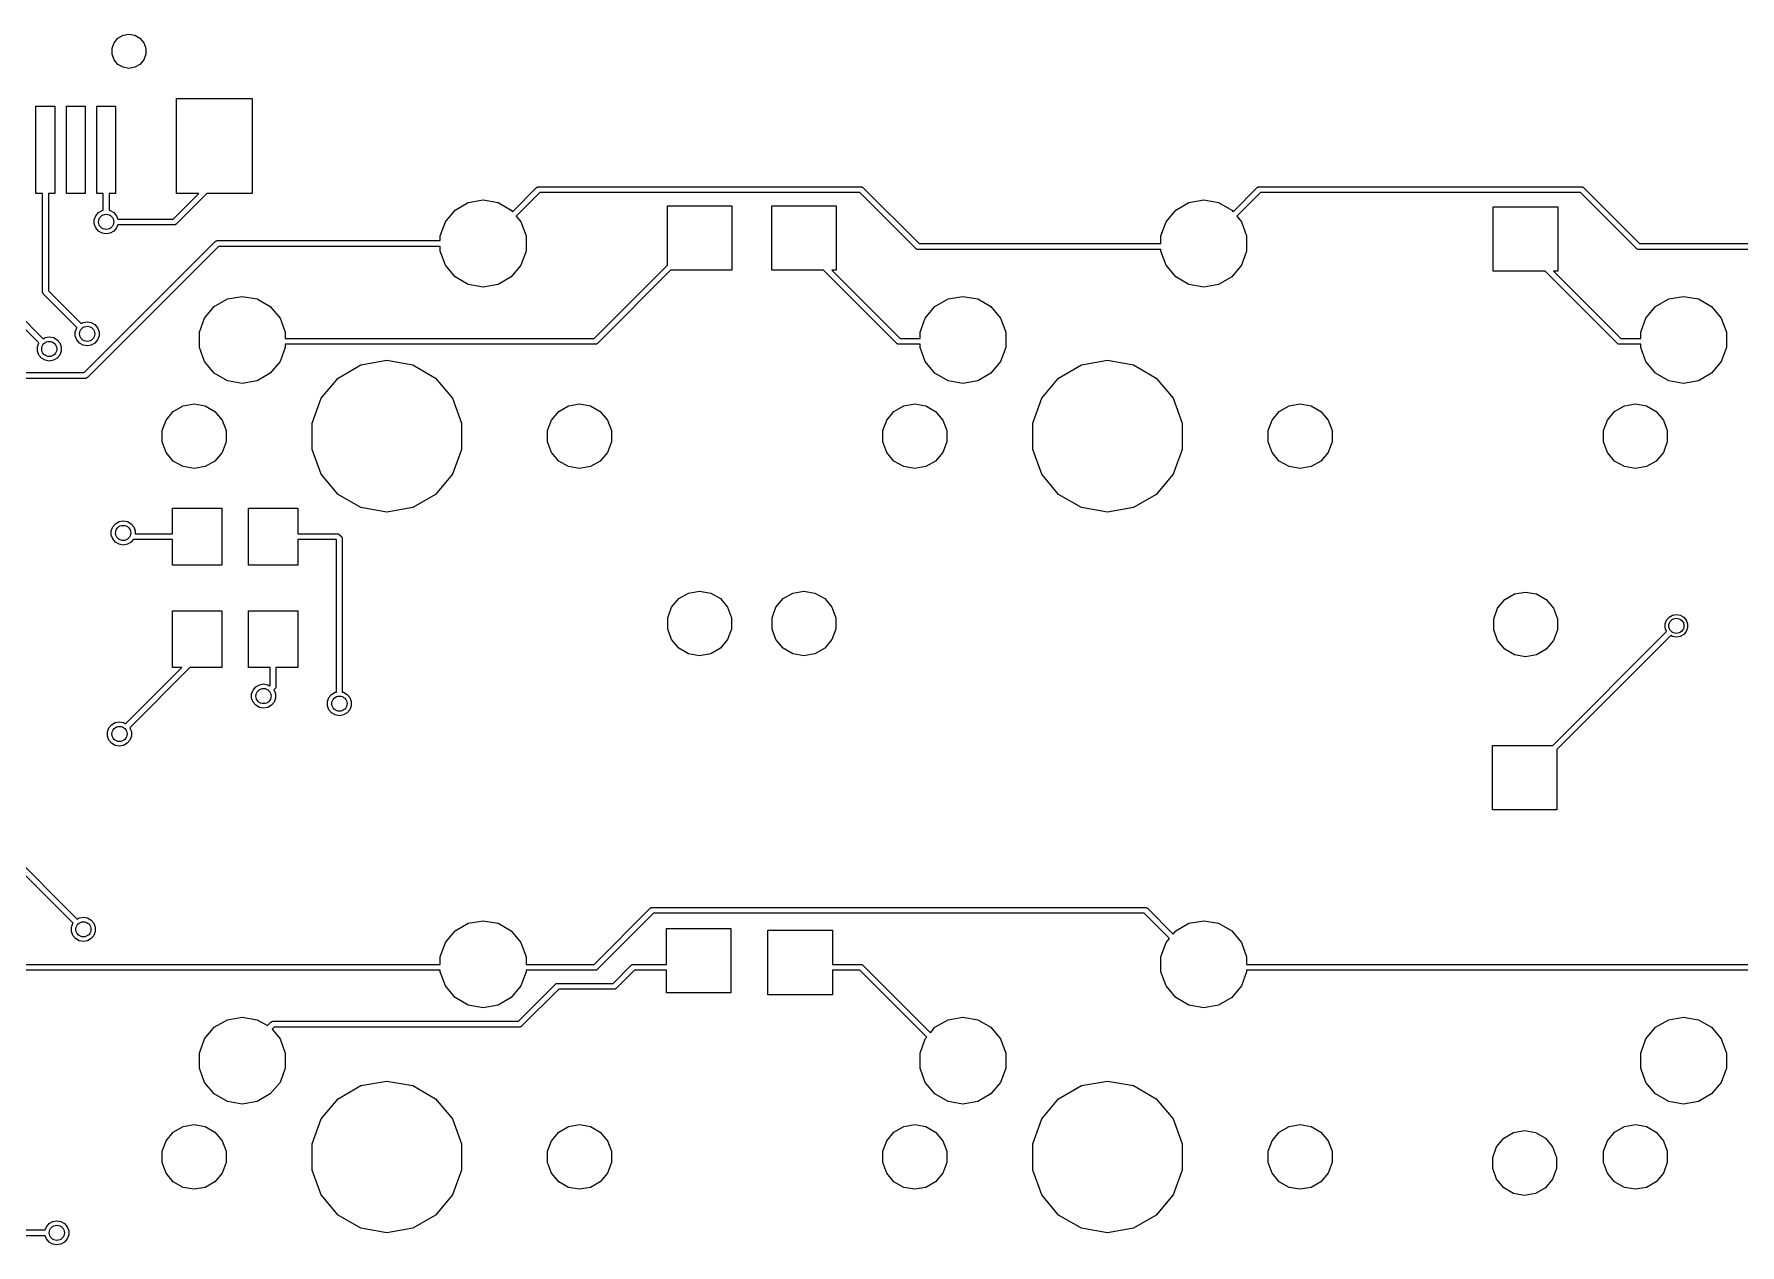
# Model space of a CAD drawing. Extents: x 16 to 277, y -108 to -11.
# Drawn here: x 145.7 to 190.67, y -43.32 to -11.4 of the extents above; entities that cross this region are included whole.
import ezdxf

# ---------------------------------------------------------------- set-up
doc = ezdxf.new("R2010")
doc.units = 0
doc.header["$MEASUREMENT"] = 0
doc.layers.add('BLACK', color=7, linetype='CONTINUOUS')

msp = doc.modelspace()

# ---------------------------------------------------------------- linework, layer by layer
at = {"layer": 'Black'}
for p, q in [((147.755, -11.7725), (147.809, -11.6253)), ((147.809, -11.6253), (147.91, -11.5052)), ((147.91, -11.5052), (148.045, -11.4268)), ((148.045, -11.4268), (148.2, -11.3996)), ((148.2, -11.3996), (148.354, -11.4268)), ((148.354, -11.4268), (148.49, -11.5052)), ((148.49, -11.5052), (148.59, -11.6253)), ((148.59, -11.6253), (148.644, -11.7725)), ((147.755, -11.9293), (147.755, -11.7725)), ((147.809, -12.0765), (147.755, -11.9293)), ((147.91, -12.1966), (147.809, -12.0765)), ((148.59, -12.0765), (148.49, -12.1966)), ((148.644, -11.9293), (148.59, -12.0765)), ((148.644, -11.7725), (148.644, -11.9293)), ((148.045, -12.275), (147.91, -12.1966)), ((148.2, -12.3022), (148.045, -12.275)), ((148.354, -12.275), (148.2, -12.3022)), ((148.49, -12.1966), (148.354, -12.275)), ((145.75, -15.5999), (145.75, -13.2987)), ((145.75, -13.2987), (146.25, -13.2987)), ((146.25, -13.2987), (146.25, -15.5999)), ((146.55, -15.5999), (146.55, -13.2987)), ((146.55, -13.2987), (147.05, -13.2987)), ((147.05, -13.2987), (147.05, -15.5999)), ((147.35, -15.5999), (147.35, -13.2987)), ((147.35, -13.2987), (147.85, -13.2987)), ((147.85, -13.2987), (147.85, -15.5999)), ((149.451, -15.5999), (149.451, -13.1006)), ((149.451, -13.1006), (151.45, -13.1006)), ((151.45, -13.1006), (151.45, -15.5999)), ((145.924, -15.5999), (145.75, -15.5999)), ((145.924, -18.2), (145.924, -15.5999)), ((146.25, -15.5999), (146.076, -15.5999)), ((146.076, -15.5999), (146.076, -18.1684)), ((147.05, -15.5999), (146.55, -15.5999)), ((147.524, -15.5999), (147.35, -15.5999)), ((147.524, -16.0447), (147.524, -15.5999)), ((147.85, -15.5999), (147.676, -15.5999)), ((147.676, -15.5999), (147.676, -16.0448)), ((149.368, -16.2738), (150.042, -15.5999)), ((150.042, -15.5999), (149.451, -15.5999)), ((150.258, -15.5999), (149.454, -16.4039)), ((151.45, -15.5999), (150.258, -15.5999)), ((158.311, -16.0811), (158.946, -15.4461)), ((159.032, -15.5762), (158.409, -16.1983)), ((158.946, -15.4461), (158.949, -15.4442)), ((158.949, -15.4442), (158.951, -15.4416)), ((158.951, -15.4416), (158.96, -15.4366)), ((158.96, -15.4366), (158.968, -15.4309)), ((158.968, -15.4309), (158.971, -15.4301)), ((158.971, -15.4301), (158.974, -15.4284)), ((158.974, -15.4284), (158.984, -15.4267)), ((158.984, -15.4267), (158.993, -15.4241)), ((158.993, -15.4241), (158.997, -15.4244)), ((158.997, -15.4244), (159, -15.4238)), ((159, -15.4238), (167.5, -15.4238)), ((167.468, -15.5762), (159.032, -15.5762)), ((168.946, -17.0539), (167.468, -15.5762)), ((167.5, -15.4238), (167.503, -15.4244)), ((167.503, -15.4244), (167.507, -15.4241)), ((167.507, -15.4241), (167.516, -15.4267)), ((167.516, -15.4267), (167.526, -15.4284)), ((167.526, -15.4284), (167.529, -15.4301)), ((167.529, -15.4301), (167.532, -15.4309)), ((167.532, -15.4309), (167.54, -15.4367)), ((167.54, -15.4367), (167.549, -15.4416)), ((167.549, -15.4416), (167.551, -15.4442)), ((167.551, -15.4442), (167.554, -15.4461)), ((167.554, -15.4461), (169.032, -16.9238)), ((177.311, -16.0811), (177.946, -15.4461)), ((178.032, -15.5762), (177.409, -16.1983)), ((177.946, -15.4461), (177.949, -15.4442)), ((177.949, -15.4442), (177.951, -15.4416)), ((177.951, -15.4416), (177.96, -15.4366)), ((177.96, -15.4366), (177.968, -15.4309)), ((177.968, -15.4309), (177.971, -15.4301)), ((177.971, -15.4301), (177.974, -15.4284)), ((177.974, -15.4284), (177.984, -15.4267)), ((177.984, -15.4267), (177.993, -15.4241)), ((177.993, -15.4241), (177.997, -15.4244)), ((177.997, -15.4244), (178, -15.4238)), ((178, -15.4238), (186.5, -15.4238)), ((186.468, -15.5762), (178.032, -15.5762)), ((187.946, -17.0539), (186.468, -15.5762)), ((186.5, -15.4238), (186.503, -15.4244)), ((186.503, -15.4244), (186.507, -15.4241)), ((186.507, -15.4241), (186.516, -15.4267)), ((186.516, -15.4267), (186.526, -15.4284)), ((186.526, -15.4284), (186.529, -15.4301)), ((186.529, -15.4301), (186.532, -15.4309)), ((186.532, -15.4309), (186.54, -15.4367)), ((186.54, -15.4367), (186.549, -15.4416)), ((186.549, -15.4416), (186.551, -15.4442)), ((186.551, -15.4442), (186.554, -15.4461)), ((186.554, -15.4461), (188.032, -16.9238)), ((147.286, -16.2947), (147.324, -16.1906)), ((147.324, -16.1906), (147.395, -16.1059)), ((147.395, -16.1059), (147.491, -16.0505)), ((147.491, -16.0505), (147.524, -16.0447)), ((147.676, -16.0448), (147.709, -16.0505)), ((147.709, -16.0505), (147.805, -16.1059)), ((147.805, -16.1059), (147.876, -16.1906)), ((147.876, -16.1906), (147.906, -16.2738)), ((156.546, -16.3463), (156.802, -16.0411)), ((156.802, -16.0411), (157.148, -15.8418)), ((157.148, -15.8418), (157.54, -15.7726)), ((157.54, -15.7726), (157.932, -15.8418)), ((157.932, -15.8418), (158.278, -16.0411)), ((158.278, -16.0411), (158.311, -16.0811)), ((162.398, -17.4944), (162.398, -15.9259)), ((162.398, -15.9259), (164.097, -15.9259)), ((164.097, -15.9259), (164.097, -17.6251)), ((165.148, -17.6251), (165.148, -15.9259)), ((165.148, -15.9259), (166.847, -15.9259)), ((166.847, -15.9259), (166.847, -17.6251)), ((175.546, -16.3463), (175.802, -16.0411)), ((175.802, -16.0411), (176.148, -15.8418)), ((176.148, -15.8418), (176.54, -15.7726)), ((176.54, -15.7726), (176.932, -15.8418)), ((176.932, -15.8418), (177.278, -16.0411)), ((177.278, -16.0411), (177.311, -16.0811)), ((184.173, -17.6502), (184.173, -15.9509)), ((184.173, -15.9509), (185.872, -15.9509)), ((185.872, -15.9509), (185.872, -17.6502)), ((147.286, -16.4053), (147.286, -16.2947)), ((147.324, -16.5094), (147.286, -16.4053)), ((147.395, -16.5941), (147.324, -16.5094)), ((147.491, -16.6495), (147.395, -16.5941)), ((147.805, -16.5941), (147.709, -16.6495)), ((147.876, -16.5094), (147.805, -16.5941)), ((147.906, -16.4262), (147.876, -16.5094)), ((147.906, -16.2738), (149.368, -16.2738)), ((149.4, -16.4262), (147.906, -16.4262)), ((149.403, -16.4256), (149.4, -16.4262)), ((149.407, -16.4259), (149.403, -16.4256)), ((149.416, -16.4233), (149.407, -16.4259)), ((149.426, -16.4216), (149.416, -16.4233)), ((149.429, -16.4199), (149.426, -16.4216)), ((149.432, -16.4191), (149.429, -16.4199)), ((149.44, -16.4133), (149.432, -16.4191)), ((149.449, -16.4084), (149.44, -16.4133)), ((149.451, -16.4058), (149.449, -16.4084)), ((149.454, -16.4039), (149.451, -16.4058)), ((156.41, -16.7208), (156.546, -16.3463)), ((158.409, -16.1983), (158.534, -16.3463)), ((158.534, -16.3463), (158.67, -16.7208)), ((175.41, -16.7208), (175.546, -16.3463)), ((177.409, -16.1983), (177.534, -16.3463)), ((177.534, -16.3463), (177.67, -16.7208)), ((147.018, -20.3238), (150.476, -16.8661)), ((150.562, -16.9962), (147.104, -20.4539)), ((147.6, -16.6687), (147.491, -16.6495)), ((147.709, -16.6495), (147.6, -16.6687)), ((150.476, -16.8661), (150.479, -16.8642)), ((150.479, -16.8642), (150.481, -16.8616)), ((150.481, -16.8616), (150.49, -16.8566)), ((150.49, -16.8566), (150.498, -16.8509)), ((150.498, -16.8509), (150.501, -16.8501)), ((150.501, -16.8501), (150.504, -16.8484)), ((150.504, -16.8484), (150.514, -16.8467)), ((150.514, -16.8467), (150.523, -16.8441)), ((150.523, -16.8441), (150.527, -16.8444)), ((150.527, -16.8444), (150.53, -16.8438)), ((150.53, -16.8438), (156.41, -16.8438)), ((156.41, -16.9962), (150.562, -16.9962)), ((156.41, -16.8438), (156.41, -16.7208)), ((156.41, -17.1192), (156.41, -16.9962)), ((158.67, -16.7208), (158.67, -17.1192)), ((168.949, -17.0558), (168.946, -17.0539)), ((168.951, -17.0584), (168.949, -17.0558)), ((168.96, -17.0633), (168.951, -17.0584)), ((168.968, -17.0691), (168.96, -17.0633)), ((168.971, -17.0699), (168.968, -17.0691)), ((168.974, -17.0716), (168.971, -17.0699)), ((168.984, -17.0733), (168.974, -17.0716)), ((168.993, -17.0759), (168.984, -17.0733)), ((168.997, -17.0756), (168.993, -17.0759)), ((169, -17.0762), (168.997, -17.0756)), ((175.41, -17.0762), (169, -17.0762)), ((169.032, -16.9238), (175.41, -16.9238)), ((175.41, -16.9238), (175.41, -16.7208)), ((175.41, -17.1192), (175.41, -17.0762)), ((177.67, -16.7208), (177.67, -17.1192)), ((187.949, -17.0558), (187.946, -17.0539)), ((187.951, -17.0584), (187.949, -17.0558)), ((187.96, -17.0633), (187.951, -17.0584)), ((187.968, -17.0691), (187.96, -17.0633)), ((187.971, -17.0699), (187.968, -17.0691)), ((187.974, -17.0716), (187.971, -17.0699)), ((187.984, -17.0733), (187.974, -17.0716)), ((187.993, -17.0759), (187.984, -17.0733)), ((187.997, -17.0756), (187.993, -17.0759)), ((188, -17.0762), (187.997, -17.0756)), ((194.41, -17.0762), (188, -17.0762)), ((188.032, -16.9238), (194.41, -16.9238)), ((156.546, -17.4937), (156.41, -17.1192)), ((156.802, -17.7989), (156.546, -17.4937)), ((158.534, -17.4937), (158.278, -17.7989)), ((158.67, -17.1192), (158.534, -17.4937)), ((160.468, -19.4238), (162.398, -17.4944)), ((175.546, -17.4937), (175.41, -17.1192)), ((175.802, -17.7989), (175.546, -17.4937)), ((177.534, -17.4937), (177.278, -17.7989)), ((177.67, -17.1192), (177.534, -17.4937)), ((157.148, -17.9982), (156.802, -17.7989)), ((158.278, -17.7989), (157.932, -17.9982)), ((162.483, -17.6251), (160.554, -19.5539)), ((164.097, -17.6251), (162.483, -17.6251)), ((166.517, -17.6251), (165.148, -17.6251)), ((168.446, -19.5539), (166.517, -17.6251)), ((166.847, -17.6251), (166.733, -17.6251)), ((166.733, -17.6251), (168.532, -19.4238)), ((176.148, -17.9982), (175.802, -17.7989)), ((177.278, -17.7989), (176.932, -17.9982)), ((185.542, -17.6502), (184.173, -17.6502)), ((187.446, -19.5539), (185.542, -17.6502)), ((185.872, -17.6502), (185.758, -17.6502)), ((185.758, -17.6502), (187.532, -19.4238)), ((145.924, -18.2033), (145.924, -18.2)), ((145.924, -18.2066), (145.924, -18.2033)), ((145.927, -18.2163), (145.924, -18.2066)), ((145.928, -18.2261), (145.927, -18.2163)), ((145.93, -18.229), (145.928, -18.2261)), ((145.931, -18.2322), (145.93, -18.229)), ((145.937, -18.2404), (145.931, -18.2322)), ((145.942, -18.249), (145.937, -18.2404)), ((145.944, -18.2511), (145.942, -18.249)), ((145.946, -18.2539), (145.944, -18.2511)), ((146.828, -19.1358), (145.946, -18.2539)), ((146.076, -18.1684), (146.939, -19.0308)), ((150.452, -18.5811), (150.798, -18.3818)), ((150.798, -18.3818), (151.19, -18.3126)), ((151.19, -18.3126), (151.582, -18.3818)), ((151.582, -18.3818), (151.928, -18.5811)), ((157.54, -18.0674), (157.148, -17.9982)), ((157.932, -17.9982), (157.54, -18.0674)), ((169.452, -18.5811), (169.798, -18.3818)), ((169.798, -18.3818), (170.19, -18.3126)), ((170.19, -18.3126), (170.582, -18.3818)), ((170.582, -18.3818), (170.928, -18.5811)), ((176.54, -18.0674), (176.148, -17.9982)), ((176.932, -17.9982), (176.54, -18.0674)), ((188.452, -18.5811), (188.798, -18.3818)), ((188.798, -18.3818), (189.19, -18.3126)), ((189.19, -18.3126), (189.582, -18.3818)), ((189.582, -18.3818), (189.928, -18.5811)), ((145.828, -19.5358), (145.146, -18.8538)), ((145.276, -18.7683), (145.939, -19.4308)), ((150.06, -19.2608), (150.196, -18.8863)), ((150.196, -18.8863), (150.452, -18.5811)), ((151.928, -18.5811), (152.184, -18.8863)), ((152.184, -18.8863), (152.32, -19.2608)), ((169.06, -19.2608), (169.196, -18.8863)), ((169.196, -18.8863), (169.452, -18.5811)), ((170.928, -18.5811), (171.184, -18.8863)), ((171.184, -18.8863), (171.32, -19.2608)), ((188.06, -19.2608), (188.196, -18.8863)), ((188.196, -18.8863), (188.452, -18.5811)), ((189.928, -18.5811), (190.184, -18.8863)), ((190.184, -18.8863), (190.32, -19.2608)), ((146.786, -19.2447), (146.824, -19.1406)), ((146.786, -19.3553), (146.786, -19.2447)), ((146.824, -19.1406), (146.828, -19.1358)), ((146.939, -19.0308), (146.991, -19.0005)), ((146.991, -19.0005), (147.1, -18.9813)), ((147.1, -18.9813), (147.209, -19.0005)), ((147.209, -19.0005), (147.305, -19.0559)), ((147.305, -19.0559), (147.376, -19.1406)), ((147.376, -19.1406), (147.414, -19.2447)), ((147.414, -19.2447), (147.414, -19.3553)), ((150.06, -19.6592), (150.06, -19.2608)), ((152.32, -19.2608), (152.32, -19.4238)), ((169.06, -19.4238), (169.06, -19.2608)), ((171.32, -19.2608), (171.32, -19.6592)), ((188.06, -19.4238), (188.06, -19.2608)), ((190.32, -19.2608), (190.32, -19.6592)), ((145.786, -19.6447), (145.824, -19.5406)), ((145.786, -19.7553), (145.786, -19.6447)), ((145.824, -19.8594), (145.786, -19.7553)), ((145.824, -19.5406), (145.828, -19.5358)), ((145.939, -19.4308), (145.991, -19.4005)), ((145.991, -19.4005), (146.1, -19.3813)), ((146.1, -19.3813), (146.209, -19.4005)), ((146.209, -19.4005), (146.305, -19.4559)), ((146.305, -19.4559), (146.376, -19.5406)), ((146.376, -19.5406), (146.414, -19.6447)), ((146.414, -19.7553), (146.376, -19.8594)), ((146.414, -19.6447), (146.414, -19.7553)), ((146.824, -19.4594), (146.786, -19.3553)), ((146.895, -19.5441), (146.824, -19.4594)), ((146.991, -19.5995), (146.895, -19.5441)), ((147.1, -19.6187), (146.991, -19.5995)), ((147.209, -19.5995), (147.1, -19.6187)), ((147.305, -19.5441), (147.209, -19.5995)), ((147.376, -19.4594), (147.305, -19.5441)), ((147.414, -19.3553), (147.376, -19.4594)), ((150.196, -20.0337), (150.06, -19.6592)), ((152.32, -19.6592), (152.184, -20.0337)), ((152.32, -19.4238), (160.468, -19.4238)), ((160.5, -19.5762), (152.32, -19.5762)), ((152.32, -19.5762), (152.32, -19.6592)), ((160.503, -19.5756), (160.5, -19.5762)), ((160.507, -19.5759), (160.503, -19.5756)), ((160.516, -19.5733), (160.507, -19.5759)), ((160.526, -19.5716), (160.516, -19.5733)), ((160.529, -19.5699), (160.526, -19.5716)), ((160.532, -19.5691), (160.529, -19.5699)), ((160.54, -19.5633), (160.532, -19.5691)), ((160.549, -19.5584), (160.54, -19.5633)), ((160.551, -19.5558), (160.549, -19.5584)), ((160.554, -19.5539), (160.551, -19.5558)), ((168.449, -19.5558), (168.446, -19.5539)), ((168.451, -19.5584), (168.449, -19.5558)), ((168.46, -19.5633), (168.451, -19.5584)), ((168.468, -19.5691), (168.46, -19.5633)), ((168.471, -19.5699), (168.468, -19.5691)), ((168.474, -19.5716), (168.471, -19.5699)), ((168.484, -19.5733), (168.474, -19.5716)), ((168.493, -19.5759), (168.484, -19.5733)), ((168.497, -19.5756), (168.493, -19.5759)), ((168.5, -19.5762), (168.497, -19.5756)), ((169.06, -19.5762), (168.5, -19.5762)), ((168.532, -19.4238), (169.06, -19.4238)), ((169.06, -19.6592), (169.06, -19.5762)), ((169.196, -20.0337), (169.06, -19.6592)), ((171.32, -19.6592), (171.184, -20.0337)), ((187.449, -19.5558), (187.446, -19.5539)), ((187.451, -19.5584), (187.449, -19.5558)), ((187.46, -19.5633), (187.451, -19.5584)), ((187.468, -19.5691), (187.46, -19.5633)), ((187.471, -19.5699), (187.468, -19.5691)), ((187.474, -19.5716), (187.471, -19.5699)), ((187.484, -19.5733), (187.474, -19.5716)), ((187.493, -19.5759), (187.484, -19.5733)), ((187.497, -19.5756), (187.493, -19.5759)), ((187.5, -19.5762), (187.497, -19.5756)), ((188.06, -19.5762), (187.5, -19.5762)), ((187.532, -19.4238), (188.06, -19.4238)), ((188.06, -19.6592), (188.06, -19.5762)), ((188.196, -20.0337), (188.06, -19.6592)), ((190.32, -19.6592), (190.184, -20.0337)), ((145.895, -19.9441), (145.824, -19.8594)), ((145.991, -19.9995), (145.895, -19.9441)), ((146.1, -20.0187), (145.991, -19.9995)), ((146.209, -19.9995), (146.1, -20.0187)), ((146.305, -19.9441), (146.209, -19.9995)), ((146.376, -19.8594), (146.305, -19.9441)), ((150.452, -20.3389), (150.196, -20.0337)), ((152.184, -20.0337), (151.928, -20.3389)), ((153.713, -20.4667), (154.315, -20.1192)), ((154.315, -20.1192), (155, -19.9985)), ((155, -19.9985), (155.685, -20.1192)), ((155.685, -20.1192), (156.287, -20.4667)), ((169.452, -20.3389), (169.196, -20.0337)), ((171.184, -20.0337), (170.928, -20.3389)), ((172.713, -20.4667), (173.315, -20.1192)), ((173.315, -20.1192), (174, -19.9985)), ((174, -19.9985), (174.685, -20.1192)), ((174.685, -20.1192), (175.287, -20.4667)), ((188.452, -20.3389), (188.196, -20.0337)), ((190.184, -20.0337), (189.928, -20.3389)), ((144.8, -20.3238), (147.018, -20.3238)), ((147.05, -20.4762), (144.832, -20.4762)), ((147.053, -20.4756), (147.05, -20.4762)), ((147.057, -20.4759), (147.053, -20.4756)), ((147.066, -20.4733), (147.057, -20.4759)), ((147.076, -20.4716), (147.066, -20.4733)), ((147.079, -20.4699), (147.076, -20.4716)), ((147.082, -20.4691), (147.079, -20.4699)), ((147.09, -20.4633), (147.082, -20.4691)), ((147.099, -20.4584), (147.09, -20.4633)), ((147.101, -20.4558), (147.099, -20.4584)), ((147.104, -20.4539), (147.101, -20.4558)), ((150.798, -20.5382), (150.452, -20.3389)), ((151.19, -20.6074), (150.798, -20.5382)), ((151.582, -20.5382), (151.19, -20.6074)), ((151.928, -20.3389), (151.582, -20.5382)), ((153.267, -20.9992), (153.713, -20.4667)), ((156.287, -20.4667), (156.733, -20.9992)), ((169.798, -20.5382), (169.452, -20.3389)), ((170.19, -20.6074), (169.798, -20.5382)), ((170.582, -20.5382), (170.19, -20.6074)), ((170.928, -20.3389), (170.582, -20.5382)), ((172.267, -20.9992), (172.713, -20.4667)), ((175.287, -20.4667), (175.733, -20.9992)), ((188.798, -20.5382), (188.452, -20.3389)), ((189.19, -20.6074), (188.798, -20.5382)), ((189.582, -20.5382), (189.19, -20.6074)), ((189.928, -20.3389), (189.582, -20.5382)), ((153.029, -21.6524), (153.267, -20.9992)), ((156.733, -20.9992), (156.971, -21.6524)), ((172.029, -21.6524), (172.267, -20.9992)), ((175.733, -20.9992), (175.971, -21.6524)), ((149.079, -21.8517), (149.18, -21.5729)), ((149.18, -21.5729), (149.371, -21.3457)), ((149.371, -21.3457), (149.628, -21.1974)), ((149.628, -21.1974), (149.92, -21.1458)), ((149.92, -21.1458), (150.212, -21.1974)), ((150.212, -21.1974), (150.469, -21.3457)), ((150.469, -21.3457), (150.66, -21.5729)), ((150.66, -21.5729), (150.761, -21.8517)), ((159.239, -21.8517), (159.34, -21.5729)), ((159.34, -21.5729), (159.531, -21.3457)), ((159.531, -21.3457), (159.788, -21.1974)), ((159.788, -21.1974), (160.08, -21.1458)), ((160.08, -21.1458), (160.372, -21.1974)), ((160.372, -21.1974), (160.629, -21.3457)), ((160.629, -21.3457), (160.82, -21.5729)), ((160.82, -21.5729), (160.921, -21.8517)), ((168.079, -21.8517), (168.18, -21.5729)), ((168.18, -21.5729), (168.371, -21.3457)), ((168.371, -21.3457), (168.628, -21.1974)), ((168.628, -21.1974), (168.92, -21.1458)), ((168.92, -21.1458), (169.212, -21.1974)), ((169.212, -21.1974), (169.469, -21.3457)), ((169.469, -21.3457), (169.66, -21.5729)), ((169.66, -21.5729), (169.761, -21.8517)), ((178.239, -21.8517), (178.34, -21.5729)), ((178.34, -21.5729), (178.531, -21.3457)), ((178.531, -21.3457), (178.788, -21.1974)), ((178.788, -21.1974), (179.08, -21.1458)), ((179.08, -21.1458), (179.372, -21.1974)), ((179.372, -21.1974), (179.629, -21.3457)), ((179.629, -21.3457), (179.82, -21.5729)), ((179.82, -21.5729), (179.921, -21.8517)), ((187.079, -21.8517), (187.18, -21.5729)), ((187.18, -21.5729), (187.371, -21.3457)), ((187.371, -21.3457), (187.628, -21.1974)), ((187.628, -21.1974), (187.92, -21.1458)), ((187.92, -21.1458), (188.212, -21.1974)), ((188.212, -21.1974), (188.469, -21.3457)), ((188.469, -21.3457), (188.66, -21.5729)), ((188.66, -21.5729), (188.761, -21.8517)), ((149.079, -22.1483), (149.079, -21.8517)), ((150.761, -21.8517), (150.761, -22.1483)), ((153.029, -22.3476), (153.029, -21.6524)), ((156.971, -21.6524), (156.971, -22.3476)), ((159.239, -22.1483), (159.239, -21.8517)), ((160.921, -21.8517), (160.921, -22.1483)), ((168.079, -22.1483), (168.079, -21.8517)), ((169.761, -21.8517), (169.761, -22.1483)), ((172.029, -22.3476), (172.029, -21.6524)), ((175.971, -21.6524), (175.971, -22.3476)), ((178.239, -22.1483), (178.239, -21.8517)), ((179.921, -21.8517), (179.921, -22.1483)), ((187.079, -22.1483), (187.079, -21.8517)), ((188.761, -21.8517), (188.761, -22.1483)), ((149.18, -22.4271), (149.079, -22.1483)), ((149.371, -22.6543), (149.18, -22.4271)), ((150.66, -22.4271), (150.469, -22.6543)), ((150.761, -22.1483), (150.66, -22.4271)), ((153.267, -23.0008), (153.029, -22.3476)), ((156.971, -22.3476), (156.733, -23.0008)), ((159.34, -22.4271), (159.239, -22.1483)), ((159.531, -22.6543), (159.34, -22.4271)), ((160.82, -22.4271), (160.629, -22.6543)), ((160.921, -22.1483), (160.82, -22.4271)), ((168.18, -22.4271), (168.079, -22.1483)), ((168.371, -22.6543), (168.18, -22.4271)), ((169.66, -22.4271), (169.469, -22.6543)), ((169.761, -22.1483), (169.66, -22.4271)), ((172.267, -23.0008), (172.029, -22.3476)), ((175.971, -22.3476), (175.733, -23.0008)), ((178.34, -22.4271), (178.239, -22.1483)), ((178.531, -22.6543), (178.34, -22.4271)), ((179.82, -22.4271), (179.629, -22.6543)), ((179.921, -22.1483), (179.82, -22.4271)), ((187.18, -22.4271), (187.079, -22.1483)), ((187.371, -22.6543), (187.18, -22.4271)), ((188.66, -22.4271), (188.469, -22.6543)), ((188.761, -22.1483), (188.66, -22.4271)), ((149.628, -22.8026), (149.371, -22.6543)), ((149.92, -22.8542), (149.628, -22.8026)), ((150.212, -22.8026), (149.92, -22.8542)), ((150.469, -22.6543), (150.212, -22.8026)), ((159.788, -22.8026), (159.531, -22.6543)), ((160.08, -22.8542), (159.788, -22.8026)), ((160.372, -22.8026), (160.08, -22.8542)), ((160.629, -22.6543), (160.372, -22.8026)), ((168.628, -22.8026), (168.371, -22.6543)), ((168.92, -22.8542), (168.628, -22.8026)), ((169.212, -22.8026), (168.92, -22.8542)), ((169.469, -22.6543), (169.212, -22.8026)), ((178.788, -22.8026), (178.531, -22.6543)), ((179.08, -22.8542), (178.788, -22.8026)), ((179.372, -22.8026), (179.08, -22.8542)), ((179.629, -22.6543), (179.372, -22.8026)), ((187.628, -22.8026), (187.371, -22.6543)), ((187.92, -22.8542), (187.628, -22.8026)), ((188.212, -22.8026), (187.92, -22.8542)), ((188.469, -22.6543), (188.212, -22.8026)), ((153.713, -23.5332), (153.267, -23.0008)), ((156.733, -23.0008), (156.287, -23.5332)), ((172.713, -23.5332), (172.267, -23.0008)), ((175.733, -23.0008), (175.287, -23.5332)), ((154.315, -23.8808), (153.713, -23.5332)), ((156.287, -23.5332), (155.685, -23.8808)), ((173.315, -23.8808), (172.713, -23.5332)), ((175.287, -23.5332), (174.685, -23.8808)), ((147.845, -24.3059), (147.941, -24.2505)), ((147.941, -24.2505), (148.05, -24.2313)), ((148.05, -24.2313), (148.159, -24.2505)), ((148.159, -24.2505), (148.255, -24.3059)), ((149.35, -24.5738), (149.35, -23.9)), ((149.35, -23.9), (150.65, -23.9)), ((150.65, -23.9), (150.65, -25.4)), ((151.35, -25.4), (151.35, -23.9)), ((151.35, -23.9), (152.65, -23.9)), ((152.65, -23.9), (152.65, -24.5738)), ((155, -24.0015), (154.315, -23.8808)), ((155.685, -23.8808), (155, -24.0015)), ((174, -24.0015), (173.315, -23.8808)), ((174.685, -23.8808), (174, -24.0015)), ((147.736, -24.4947), (147.774, -24.3906)), ((147.736, -24.6053), (147.736, -24.4947)), ((147.774, -24.7094), (147.736, -24.6053)), ((147.774, -24.3906), (147.845, -24.3059)), ((147.845, -24.7941), (147.774, -24.7094)), ((148.255, -24.3059), (148.326, -24.3906)), ((148.312, -24.7262), (148.255, -24.7941)), ((149.35, -24.7262), (148.312, -24.7262)), ((148.326, -24.3906), (148.364, -24.4947)), ((148.364, -24.4947), (148.364, -24.5738)), ((148.364, -24.5738), (149.35, -24.5738)), ((149.35, -25.4), (149.35, -24.7262)), ((152.65, -24.5738), (153.7, -24.5738)), ((153.668, -24.7262), (152.65, -24.7262)), ((152.65, -24.7262), (152.65, -25.4)), ((153.674, -24.7316), (153.668, -24.7262)), ((153.674, -28.7447), (153.674, -24.7316)), ((153.7, -24.5738), (153.703, -24.5744)), ((153.703, -24.5744), (153.707, -24.5741)), ((153.707, -24.5741), (153.716, -24.5767)), ((153.716, -24.5767), (153.726, -24.5784)), ((153.726, -24.5784), (153.729, -24.5801)), ((153.729, -24.5801), (153.732, -24.5809)), ((153.732, -24.5809), (153.74, -24.5867)), ((153.74, -24.5867), (153.749, -24.5916)), ((153.749, -24.5916), (153.751, -24.5942)), ((153.751, -24.5942), (153.754, -24.5961)), ((153.754, -24.5961), (153.804, -24.6461)), ((153.804, -24.6461), (153.806, -24.6489)), ((153.806, -24.6489), (153.808, -24.651)), ((153.808, -24.651), (153.813, -24.6596)), ((153.813, -24.6596), (153.819, -24.6678)), ((153.819, -24.6678), (153.82, -24.671)), ((153.82, -24.671), (153.822, -24.6739)), ((153.822, -24.6739), (153.823, -24.6837)), ((153.823, -24.6837), (153.826, -24.6934)), ((153.826, -24.6934), (153.826, -24.6967)), ((153.826, -24.6967), (153.826, -24.7)), ((153.826, -24.7), (153.826, -28.7447)), ((147.941, -24.8495), (147.845, -24.7941)), ((148.05, -24.8687), (147.941, -24.8495)), ((148.159, -24.8495), (148.05, -24.8687)), ((148.255, -24.7941), (148.159, -24.8495)), ((150.65, -25.4), (149.35, -25.4)), ((152.65, -25.4), (151.35, -25.4)), ((162.956, -26.1341), (163.247, -26.0826)), ((163.247, -26.0826), (163.539, -26.1341)), ((165.706, -26.1341), (165.997, -26.0826)), ((165.997, -26.0826), (166.289, -26.1341)), ((162.408, -26.7874), (162.509, -26.5091)), ((162.509, -26.5091), (162.699, -26.2822)), ((162.699, -26.2822), (162.956, -26.1341)), ((163.539, -26.1341), (163.796, -26.2822)), ((163.796, -26.2822), (163.986, -26.5091)), ((163.986, -26.5091), (164.087, -26.7874)), ((165.158, -26.7874), (165.259, -26.5091)), ((165.259, -26.5091), (165.449, -26.2822)), ((165.449, -26.2822), (165.706, -26.1341)), ((166.289, -26.1341), (166.546, -26.2822)), ((166.546, -26.2822), (166.736, -26.5091)), ((166.736, -26.5091), (166.837, -26.7874)), ((184.183, -26.8124), (184.284, -26.5341)), ((184.284, -26.5341), (184.474, -26.3072)), ((184.474, -26.3072), (184.731, -26.1591)), ((184.731, -26.1591), (185.022, -26.1076)), ((185.022, -26.1076), (185.314, -26.1591)), ((185.314, -26.1591), (185.571, -26.3072)), ((185.571, -26.3072), (185.761, -26.5341)), ((185.761, -26.5341), (185.862, -26.8124)), ((149.35, -28.1), (149.35, -26.6)), ((149.35, -26.6), (150.65, -26.6)), ((150.65, -26.6), (150.65, -28.1)), ((151.35, -28.1), (151.35, -26.6)), ((151.35, -26.6), (152.65, -26.6)), ((152.65, -26.6), (152.65, -28.1)), ((162.408, -27.0836), (162.408, -26.7874)), ((164.087, -26.7874), (164.087, -27.0836)), ((165.158, -27.0836), (165.158, -26.7874)), ((166.837, -26.7874), (166.837, -27.0836)), ((184.183, -27.1086), (184.183, -26.8124)), ((185.862, -26.8124), (185.862, -27.1086)), ((188.703, -26.9477), (188.739, -26.8494)), ((188.703, -27.0523), (188.703, -26.9477)), ((188.739, -26.8494), (188.806, -26.7693)), ((188.806, -26.7693), (188.897, -26.717)), ((188.897, -26.717), (189, -26.6989)), ((189, -26.6989), (189.103, -26.717)), ((189.103, -26.717), (189.194, -26.7693)), ((189.194, -26.7693), (189.261, -26.8494)), ((189.261, -26.8494), (189.297, -26.9477)), ((189.297, -26.9477), (189.297, -27.0523)), ((162.509, -27.362), (162.408, -27.0836)), ((162.699, -27.5889), (162.509, -27.362)), ((163.986, -27.362), (163.796, -27.5889)), ((164.087, -27.0836), (163.986, -27.362)), ((165.259, -27.362), (165.158, -27.0836)), ((165.449, -27.5889), (165.259, -27.362)), ((166.736, -27.362), (166.546, -27.5889)), ((166.837, -27.0836), (166.736, -27.362)), ((184.284, -27.387), (184.183, -27.1086)), ((184.474, -27.6139), (184.284, -27.387)), ((185.761, -27.387), (185.571, -27.6139)), ((185.741, -30.1509), (188.74, -27.1519)), ((185.862, -27.1086), (185.761, -27.387)), ((188.851, -27.2565), (185.847, -30.2607)), ((188.739, -27.1506), (188.703, -27.0523)), ((188.74, -27.1519), (188.739, -27.1506)), ((188.897, -27.283), (188.851, -27.2565)), ((189, -27.3011), (188.897, -27.283)), ((189.103, -27.283), (189, -27.3011)), ((189.194, -27.2307), (189.103, -27.283)), ((189.261, -27.1506), (189.194, -27.2307)), ((189.297, -27.0523), (189.261, -27.1506)), ((162.956, -27.737), (162.699, -27.5889)), ((163.247, -27.7884), (162.956, -27.737)), ((163.539, -27.737), (163.247, -27.7884)), ((163.796, -27.5889), (163.539, -27.737)), ((165.706, -27.737), (165.449, -27.5889)), ((165.997, -27.7884), (165.706, -27.737)), ((166.289, -27.737), (165.997, -27.7884)), ((166.546, -27.5889), (166.289, -27.737)), ((184.731, -27.762), (184.474, -27.6139)), ((185.022, -27.8134), (184.731, -27.762)), ((185.314, -27.762), (185.022, -27.8134)), ((185.571, -27.6139), (185.314, -27.762)), ((148.111, -29.5808), (149.592, -28.1)), ((149.808, -28.1), (148.222, -29.6858)), ((149.592, -28.1), (149.35, -28.1)), ((150.65, -28.1), (149.808, -28.1)), ((151.924, -28.1), (151.35, -28.1)), ((151.924, -28.5684), (151.924, -28.1)), ((152.65, -28.1), (152.076, -28.1)), ((152.076, -28.1), (152.076, -28.6)), ((151.436, -28.7947), (151.474, -28.6906)), ((151.474, -28.6906), (151.545, -28.6059)), ((151.545, -28.6059), (151.641, -28.5505)), ((151.641, -28.5505), (151.75, -28.5313)), ((151.75, -28.5313), (151.859, -28.5505)), ((151.859, -28.5505), (151.911, -28.5808)), ((151.911, -28.5808), (151.924, -28.5684)), ((152.054, -28.6539), (152.022, -28.6858)), ((152.022, -28.6858), (152.026, -28.6906)), ((152.026, -28.6906), (152.064, -28.7947)), ((152.056, -28.6511), (152.054, -28.6539)), ((152.058, -28.649), (152.056, -28.6511)), ((152.063, -28.6404), (152.058, -28.649)), ((152.069, -28.6322), (152.063, -28.6404)), ((152.07, -28.629), (152.069, -28.6322)), ((152.072, -28.6261), (152.07, -28.629)), ((152.073, -28.6163), (152.072, -28.6261)), ((152.076, -28.6066), (152.073, -28.6163)), ((152.076, -28.6), (152.076, -28.6033)), ((152.076, -28.6033), (152.076, -28.6066)), ((153.545, -28.8059), (153.641, -28.7505)), ((153.641, -28.7505), (153.674, -28.7447)), ((153.826, -28.7447), (153.859, -28.7505)), ((153.859, -28.7505), (153.955, -28.8059)), ((151.436, -28.9053), (151.436, -28.7947)), ((151.474, -29.0094), (151.436, -28.9053)), ((151.545, -29.0941), (151.474, -29.0094)), ((151.641, -29.1495), (151.545, -29.0941)), ((151.75, -29.1687), (151.641, -29.1495)), ((151.859, -29.1495), (151.75, -29.1687)), ((151.955, -29.0941), (151.859, -29.1495)), ((152.026, -29.0094), (151.955, -29.0941)), ((152.064, -28.9053), (152.026, -29.0094)), ((152.064, -28.7947), (152.064, -28.9053)), ((153.436, -28.9947), (153.474, -28.8906)), ((153.436, -29.1053), (153.436, -28.9947)), ((153.474, -29.2094), (153.436, -29.1053)), ((153.474, -28.8906), (153.545, -28.8059)), ((153.545, -29.2941), (153.474, -29.2094)), ((153.955, -28.8059), (154.026, -28.8906)), ((154.026, -29.2094), (153.955, -29.2941)), ((154.026, -28.8906), (154.064, -28.9947)), ((154.064, -29.1053), (154.026, -29.2094)), ((154.064, -28.9947), (154.064, -29.1053)), ((147.674, -29.6906), (147.745, -29.6059)), ((147.745, -29.6059), (147.841, -29.5505)), ((147.841, -29.5505), (147.95, -29.5313)), ((147.95, -29.5313), (148.059, -29.5505)), ((148.059, -29.5505), (148.111, -29.5808)), ((153.641, -29.3495), (153.545, -29.2941)), ((153.75, -29.3687), (153.641, -29.3495)), ((153.859, -29.3495), (153.75, -29.3687)), ((153.955, -29.2941), (153.859, -29.3495)), ((147.636, -29.7947), (147.674, -29.6906)), ((147.636, -29.9053), (147.636, -29.7947)), ((147.674, -30.0094), (147.636, -29.9053)), ((147.745, -30.0941), (147.674, -30.0094)), ((147.841, -30.1495), (147.745, -30.0941)), ((148.155, -30.0941), (148.059, -30.1495)), ((148.226, -30.0094), (148.155, -30.0941)), ((148.222, -29.6858), (148.226, -29.6906)), ((148.226, -29.6906), (148.264, -29.7947)), ((148.264, -29.9053), (148.226, -30.0094)), ((148.264, -29.7947), (148.264, -29.9053)), ((147.95, -30.1687), (147.841, -30.1495)), ((148.059, -30.1495), (147.95, -30.1687)), ((184.148, -31.8501), (184.148, -30.1509)), ((184.148, -30.1509), (185.741, -30.1509)), ((185.847, -30.2607), (185.847, -31.8501)), ((185.847, -31.8501), (184.148, -31.8501)), ((146.728, -34.8358), (144.946, -33.0539)), ((145.076, -32.9684), (146.839, -34.7308)), ((160.468, -35.9238), (161.946, -34.4461)), ((162.032, -34.5762), (160.554, -36.0539)), ((161.946, -34.4461), (161.949, -34.4442)), ((161.949, -34.4442), (161.951, -34.4416)), ((161.951, -34.4416), (161.96, -34.4367)), ((161.96, -34.4367), (161.968, -34.4309)), ((161.968, -34.4309), (161.971, -34.4301)), ((161.971, -34.4301), (161.974, -34.4284)), ((161.974, -34.4284), (161.984, -34.4267)), ((161.984, -34.4267), (161.993, -34.4241)), ((161.993, -34.4241), (161.997, -34.4244)), ((161.997, -34.4244), (162, -34.4238)), ((162, -34.4238), (175, -34.4238)), ((174.968, -34.5762), (162.032, -34.5762)), ((175.634, -35.2418), (174.968, -34.5762)), ((175, -34.4238), (175.003, -34.4244)), ((175.003, -34.4244), (175.007, -34.4241)), ((175.007, -34.4241), (175.016, -34.4267)), ((175.016, -34.4267), (175.026, -34.4284)), ((175.026, -34.4284), (175.029, -34.4301)), ((175.029, -34.4301), (175.032, -34.4309)), ((175.032, -34.4309), (175.04, -34.4367)), ((175.04, -34.4367), (175.049, -34.4416)), ((175.049, -34.4416), (175.051, -34.4442)), ((175.051, -34.4442), (175.054, -34.4461)), ((175.054, -34.4461), (175.732, -35.1246)), ((146.686, -34.9447), (146.724, -34.8406)), ((146.686, -35.0553), (146.686, -34.9447)), ((146.724, -35.1594), (146.686, -35.0553)), ((146.724, -34.8406), (146.728, -34.8358)), ((146.839, -34.7308), (146.891, -34.7005)), ((146.891, -34.7005), (147, -34.6813)), ((147, -34.6813), (147.109, -34.7005)), ((147.109, -34.7005), (147.205, -34.7559)), ((147.205, -34.7559), (147.276, -34.8406)), ((147.276, -34.8406), (147.314, -34.9447)), ((147.314, -35.0553), (147.276, -35.1594)), ((147.314, -34.9447), (147.314, -35.0553)), ((156.546, -35.3463), (156.802, -35.0411)), ((156.802, -35.0411), (157.148, -34.8418)), ((157.148, -34.8418), (157.54, -34.7726)), ((157.54, -34.7726), (157.932, -34.8418)), ((157.932, -34.8418), (158.278, -35.0411)), ((158.278, -35.0411), (158.534, -35.3463)), ((162.373, -35.9238), (162.373, -34.9759)), ((162.373, -34.9759), (164.072, -34.9759)), ((164.072, -34.9759), (164.072, -36.6751)), ((165.048, -36.7251), (165.048, -35.0259)), ((165.048, -35.0259), (166.747, -35.0259)), ((166.747, -35.0259), (166.747, -35.9238)), ((175.732, -35.1246), (175.802, -35.0411)), ((175.802, -35.0411), (176.148, -34.8418)), ((176.148, -34.8418), (176.54, -34.7726)), ((176.54, -34.7726), (176.932, -34.8418)), ((176.932, -34.8418), (177.278, -35.0411)), ((177.278, -35.0411), (177.534, -35.3463)), ((146.795, -35.2441), (146.724, -35.1594)), ((146.891, -35.2995), (146.795, -35.2441)), ((147, -35.3187), (146.891, -35.2995)), ((147.109, -35.2995), (147, -35.3187)), ((147.205, -35.2441), (147.109, -35.2995)), ((147.276, -35.1594), (147.205, -35.2441)), ((156.41, -35.7208), (156.546, -35.3463)), ((158.534, -35.3463), (158.67, -35.7208)), ((175.41, -35.7208), (175.546, -35.3463)), ((175.546, -35.3463), (175.634, -35.2418)), ((177.534, -35.3463), (177.67, -35.7208)), ((144.15, -35.9238), (156.41, -35.9238)), ((156.41, -35.9238), (156.41, -35.7208)), ((158.67, -35.7208), (158.67, -35.9238)), ((158.67, -35.9238), (160.468, -35.9238)), ((160.968, -36.4238), (161.446, -35.9461)), ((161.446, -35.9461), (161.449, -35.9442)), ((161.449, -35.9442), (161.451, -35.9416)), ((161.451, -35.9416), (161.46, -35.9367)), ((161.46, -35.9367), (161.468, -35.9309)), ((161.468, -35.9309), (161.471, -35.9301)), ((161.471, -35.9301), (161.474, -35.9284)), ((161.474, -35.9284), (161.484, -35.9267)), ((161.484, -35.9267), (161.493, -35.9241)), ((161.493, -35.9241), (161.497, -35.9244)), ((161.497, -35.9244), (161.5, -35.9238)), ((161.5, -35.9238), (162.373, -35.9238)), ((166.747, -35.9238), (167.5, -35.9238)), ((167.5, -35.9238), (167.503, -35.9244)), ((167.503, -35.9244), (167.507, -35.9241)), ((167.507, -35.9241), (167.516, -35.9267)), ((167.516, -35.9267), (167.526, -35.9284)), ((167.526, -35.9284), (167.529, -35.9301)), ((167.529, -35.9301), (167.532, -35.9309)), ((167.532, -35.9309), (167.54, -35.9367)), ((167.54, -35.9367), (167.549, -35.9416)), ((167.549, -35.9416), (167.551, -35.9442)), ((167.551, -35.9442), (167.554, -35.9461)), ((167.554, -35.9461), (169.332, -37.7244)), ((175.41, -36.1192), (175.41, -35.7208)), ((177.67, -35.7208), (177.67, -35.9238)), ((177.67, -35.9238), (194.41, -35.9238)), ((156.41, -36.0762), (144.226, -36.0762)), ((156.41, -36.1192), (156.41, -36.0762)), ((156.546, -36.4937), (156.41, -36.1192)), ((158.67, -36.1192), (158.534, -36.4937)), ((160.5, -36.0762), (158.67, -36.0762)), ((158.67, -36.0762), (158.67, -36.1192)), ((159.471, -36.4301), (159.474, -36.4284)), ((159.474, -36.4284), (159.484, -36.4267)), ((159.484, -36.4267), (159.493, -36.4241)), ((159.493, -36.4241), (159.497, -36.4244)), ((159.497, -36.4244), (159.5, -36.4238)), ((159.5, -36.4238), (160.968, -36.4238)), ((160.503, -36.0756), (160.5, -36.0762)), ((160.507, -36.0759), (160.503, -36.0756)), ((160.516, -36.0733), (160.507, -36.0759)), ((160.526, -36.0716), (160.516, -36.0733)), ((160.529, -36.0699), (160.526, -36.0716)), ((160.532, -36.0691), (160.529, -36.0699)), ((160.54, -36.0633), (160.532, -36.0691)), ((160.549, -36.0584), (160.54, -36.0633)), ((160.551, -36.0558), (160.549, -36.0584)), ((160.554, -36.0539), (160.551, -36.0558)), ((161.532, -36.0762), (161.054, -36.5539)), ((162.373, -36.0762), (161.532, -36.0762)), ((162.373, -36.6751), (162.373, -36.0762)), ((167.468, -36.0762), (166.747, -36.0762)), ((166.747, -36.0762), (166.747, -36.7251)), ((169.234, -37.8416), (167.468, -36.0762)), ((175.546, -36.4937), (175.41, -36.1192)), ((177.67, -36.1192), (177.534, -36.4937)), ((194.41, -36.0762), (177.67, -36.0762)), ((177.67, -36.0762), (177.67, -36.1192)), ((156.802, -36.7989), (156.546, -36.4937)), ((157.148, -36.9982), (156.802, -36.7989)), ((158.278, -36.7989), (157.932, -36.9982)), ((158.534, -36.4937), (158.278, -36.7989)), ((158.468, -37.4238), (159.446, -36.4461)), ((159.532, -36.5762), (158.554, -37.5539)), ((159.446, -36.4461), (159.449, -36.4442)), ((159.449, -36.4442), (159.451, -36.4416)), ((159.451, -36.4416), (159.46, -36.4366)), ((159.46, -36.4366), (159.468, -36.4309)), ((159.468, -36.4309), (159.471, -36.4301)), ((161, -36.5762), (159.532, -36.5762)), ((161.003, -36.5756), (161, -36.5762)), ((161.007, -36.5759), (161.003, -36.5756)), ((161.016, -36.5733), (161.007, -36.5759)), ((161.026, -36.5716), (161.016, -36.5733)), ((161.029, -36.5699), (161.026, -36.5716)), ((161.032, -36.5691), (161.029, -36.5699)), ((161.04, -36.5633), (161.032, -36.5691)), ((161.049, -36.5584), (161.04, -36.5633)), ((161.051, -36.5558), (161.049, -36.5584)), ((161.054, -36.5539), (161.051, -36.5558)), ((164.072, -36.6751), (162.373, -36.6751)), ((166.747, -36.7251), (165.048, -36.7251)), ((175.802, -36.7989), (175.546, -36.4937)), ((176.148, -36.9982), (175.802, -36.7989)), ((177.278, -36.7989), (176.932, -36.9982)), ((177.534, -36.4937), (177.278, -36.7989)), ((150.798, -37.3818), (151.19, -37.3126)), ((151.19, -37.3126), (151.582, -37.3818)), ((157.54, -37.0674), (157.148, -36.9982)), ((157.932, -36.9982), (157.54, -37.0674)), ((169.798, -37.3818), (170.19, -37.3126)), ((170.19, -37.3126), (170.582, -37.3818)), ((176.54, -37.0674), (176.148, -36.9982)), ((176.932, -36.9982), (176.54, -37.0674)), ((188.798, -37.3818), (189.19, -37.3126)), ((189.19, -37.3126), (189.582, -37.3818)), ((150.196, -37.8863), (150.452, -37.5811)), ((150.452, -37.5811), (150.798, -37.3818)), ((151.582, -37.3818), (151.854, -37.5385)), ((151.854, -37.5385), (151.946, -37.4461)), ((151.946, -37.4461), (151.949, -37.4442)), ((151.949, -37.4442), (151.951, -37.4416)), ((151.951, -37.4416), (151.96, -37.4366)), ((151.96, -37.4366), (151.968, -37.4309)), ((151.968, -37.4309), (151.971, -37.4301)), ((151.971, -37.4301), (151.974, -37.4284)), ((152.032, -37.5762), (151.973, -37.635)), ((151.973, -37.635), (152.184, -37.8863)), ((151.974, -37.4284), (151.984, -37.4267)), ((151.984, -37.4267), (151.993, -37.4241)), ((151.993, -37.4241), (151.997, -37.4244)), ((151.997, -37.4244), (152, -37.4238)), ((152, -37.4238), (158.468, -37.4238)), ((158.5, -37.5762), (152.032, -37.5762)), ((158.503, -37.5756), (158.5, -37.5762)), ((158.507, -37.5759), (158.503, -37.5756)), ((158.516, -37.5733), (158.507, -37.5759)), ((158.526, -37.5716), (158.516, -37.5733)), ((158.529, -37.5699), (158.526, -37.5716)), ((158.532, -37.5691), (158.529, -37.5699)), ((158.54, -37.5633), (158.532, -37.5691)), ((158.549, -37.5584), (158.54, -37.5633)), ((158.551, -37.5558), (158.549, -37.5584)), ((158.554, -37.5539), (158.551, -37.5558)), ((169.332, -37.7244), (169.452, -37.5811)), ((169.452, -37.5811), (169.798, -37.3818)), ((170.582, -37.3818), (170.928, -37.5811)), ((170.928, -37.5811), (171.184, -37.8863)), ((188.196, -37.8863), (188.452, -37.5811)), ((188.452, -37.5811), (188.798, -37.3818)), ((189.582, -37.3818), (189.928, -37.5811)), ((189.928, -37.5811), (190.184, -37.8863)), ((150.06, -38.2608), (150.196, -37.8863)), ((152.184, -37.8863), (152.32, -38.2608)), ((169.06, -38.2608), (169.196, -37.8863)), ((169.196, -37.8863), (169.234, -37.8416)), ((171.184, -37.8863), (171.32, -38.2608)), ((188.06, -38.2608), (188.196, -37.8863)), ((190.184, -37.8863), (190.32, -38.2608)), ((150.06, -38.6592), (150.06, -38.2608)), ((150.196, -39.0337), (150.06, -38.6592)), ((152.32, -38.6592), (152.184, -39.0337)), ((152.32, -38.2608), (152.32, -38.6592)), ((169.06, -38.6592), (169.06, -38.2608)), ((169.196, -39.0337), (169.06, -38.6592)), ((171.32, -38.6592), (171.184, -39.0337)), ((171.32, -38.2608), (171.32, -38.6592)), ((188.06, -38.6592), (188.06, -38.2608)), ((188.196, -39.0337), (188.06, -38.6592)), ((190.32, -38.6592), (190.184, -39.0337)), ((190.32, -38.2608), (190.32, -38.6592)), ((150.452, -39.3389), (150.196, -39.0337)), ((152.184, -39.0337), (151.928, -39.3389)), ((153.713, -39.4667), (154.315, -39.1192)), ((154.315, -39.1192), (155, -38.9985)), ((155, -38.9985), (155.685, -39.1192)), ((155.685, -39.1192), (156.287, -39.4667)), ((169.452, -39.3389), (169.196, -39.0337)), ((171.184, -39.0337), (170.928, -39.3389)), ((172.713, -39.4667), (173.315, -39.1192)), ((173.315, -39.1192), (174, -38.9985)), ((174, -38.9985), (174.685, -39.1192)), ((174.685, -39.1192), (175.287, -39.4667)), ((188.452, -39.3389), (188.196, -39.0337)), ((190.184, -39.0337), (189.928, -39.3389)), ((150.798, -39.5382), (150.452, -39.3389)), ((151.19, -39.6074), (150.798, -39.5382)), ((151.582, -39.5382), (151.19, -39.6074)), ((151.928, -39.3389), (151.582, -39.5382)), ((153.267, -39.9992), (153.713, -39.4667)), ((156.287, -39.4667), (156.733, -39.9992)), ((169.798, -39.5382), (169.452, -39.3389)), ((170.19, -39.6074), (169.798, -39.5382)), ((170.582, -39.5382), (170.19, -39.6074)), ((170.928, -39.3389), (170.582, -39.5382)), ((172.267, -39.9992), (172.713, -39.4667)), ((175.287, -39.4667), (175.733, -39.9992)), ((188.798, -39.5382), (188.452, -39.3389)), ((189.19, -39.6074), (188.798, -39.5382)), ((189.582, -39.5382), (189.19, -39.6074)), ((189.928, -39.3389), (189.582, -39.5382)), ((153.029, -40.6524), (153.267, -39.9992)), ((156.733, -39.9992), (156.971, -40.6524)), ((172.029, -40.6524), (172.267, -39.9992)), ((175.733, -39.9992), (175.971, -40.6524)), ((149.18, -40.5729), (149.371, -40.3457)), ((149.371, -40.3457), (149.628, -40.1974)), ((149.628, -40.1974), (149.92, -40.1458)), ((149.92, -40.1458), (150.212, -40.1974)), ((150.212, -40.1974), (150.469, -40.3457)), ((150.469, -40.3457), (150.66, -40.5729)), ((159.34, -40.5729), (159.531, -40.3457)), ((159.531, -40.3457), (159.788, -40.1974)), ((159.788, -40.1974), (160.08, -40.1458)), ((160.08, -40.1458), (160.372, -40.1974)), ((160.372, -40.1974), (160.629, -40.3457)), ((160.629, -40.3457), (160.82, -40.5729)), ((168.18, -40.5729), (168.371, -40.3457)), ((168.371, -40.3457), (168.628, -40.1974)), ((168.628, -40.1974), (168.92, -40.1458)), ((168.92, -40.1458), (169.212, -40.1974)), ((169.212, -40.1974), (169.469, -40.3457)), ((169.469, -40.3457), (169.66, -40.5729)), ((178.34, -40.5729), (178.531, -40.3457)), ((178.531, -40.3457), (178.788, -40.1974)), ((178.788, -40.1974), (179.08, -40.1458)), ((179.08, -40.1458), (179.372, -40.1974)), ((179.372, -40.1974), (179.629, -40.3457)), ((179.629, -40.3457), (179.82, -40.5729)), ((184.449, -40.5072), (184.706, -40.3591)), ((184.706, -40.3591), (184.997, -40.3076)), ((184.997, -40.3076), (185.289, -40.3591)), ((185.289, -40.3591), (185.546, -40.5072)), ((187.18, -40.5729), (187.371, -40.3457)), ((187.371, -40.3457), (187.628, -40.1974)), ((187.628, -40.1974), (187.92, -40.1458)), ((187.92, -40.1458), (188.212, -40.1974)), ((188.212, -40.1974), (188.469, -40.3457)), ((188.469, -40.3457), (188.66, -40.5729)), ((149.079, -40.8517), (149.18, -40.5729)), ((149.079, -41.1483), (149.079, -40.8517)), ((150.66, -40.5729), (150.761, -40.8517)), ((150.761, -40.8517), (150.761, -41.1483)), ((153.029, -41.3476), (153.029, -40.6524)), ((156.971, -40.6524), (156.971, -41.3476)), ((159.239, -40.8517), (159.34, -40.5729)), ((159.239, -41.1483), (159.239, -40.8517)), ((160.82, -40.5729), (160.921, -40.8517)), ((160.921, -40.8517), (160.921, -41.1483)), ((168.079, -40.8517), (168.18, -40.5729)), ((168.079, -41.1483), (168.079, -40.8517)), ((169.66, -40.5729), (169.761, -40.8517)), ((169.761, -40.8517), (169.761, -41.1483)), ((172.029, -41.3476), (172.029, -40.6524)), ((175.971, -40.6524), (175.971, -41.3476)), ((178.239, -40.8517), (178.34, -40.5729)), ((178.239, -41.1483), (178.239, -40.8517)), ((179.82, -40.5729), (179.921, -40.8517)), ((179.921, -40.8517), (179.921, -41.1483)), ((184.158, -41.0124), (184.259, -40.7341)), ((184.259, -40.7341), (184.449, -40.5072)), ((185.546, -40.5072), (185.736, -40.7341)), ((185.736, -40.7341), (185.837, -41.0124)), ((187.079, -40.8517), (187.18, -40.5729)), ((187.079, -41.1483), (187.079, -40.8517)), ((188.66, -40.5729), (188.761, -40.8517)), ((188.761, -40.8517), (188.761, -41.1483)), ((149.18, -41.4271), (149.079, -41.1483)), ((150.761, -41.1483), (150.66, -41.4271)), ((153.267, -42.0008), (153.029, -41.3476)), ((156.971, -41.3476), (156.733, -42.0008)), ((159.34, -41.4271), (159.239, -41.1483)), ((160.921, -41.1483), (160.82, -41.4271)), ((168.18, -41.4271), (168.079, -41.1483)), ((169.761, -41.1483), (169.66, -41.4271)), ((172.267, -42.0008), (172.029, -41.3476)), ((175.971, -41.3476), (175.733, -42.0008)), ((178.34, -41.4271), (178.239, -41.1483)), ((179.921, -41.1483), (179.82, -41.4271)), ((184.158, -41.3086), (184.158, -41.0124)), ((184.259, -41.587), (184.158, -41.3086)), ((185.837, -41.3086), (185.736, -41.587)), ((185.837, -41.0124), (185.837, -41.3086)), ((187.18, -41.4271), (187.079, -41.1483)), ((188.761, -41.1483), (188.66, -41.4271)), ((149.371, -41.6543), (149.18, -41.4271)), ((149.628, -41.8026), (149.371, -41.6543)), ((149.92, -41.8541), (149.628, -41.8026)), ((150.212, -41.8026), (149.92, -41.8541)), ((150.469, -41.6543), (150.212, -41.8026)), ((150.66, -41.4271), (150.469, -41.6543)), ((159.531, -41.6543), (159.34, -41.4271)), ((159.788, -41.8026), (159.531, -41.6543)), ((160.08, -41.8541), (159.788, -41.8026)), ((160.372, -41.8026), (160.08, -41.8541)), ((160.629, -41.6543), (160.372, -41.8026)), ((160.82, -41.4271), (160.629, -41.6543)), ((168.371, -41.6543), (168.18, -41.4271)), ((168.628, -41.8026), (168.371, -41.6543)), ((168.92, -41.8541), (168.628, -41.8026)), ((169.212, -41.8026), (168.92, -41.8541)), ((169.469, -41.6543), (169.212, -41.8026)), ((169.66, -41.4271), (169.469, -41.6543)), ((178.531, -41.6543), (178.34, -41.4271)), ((178.788, -41.8026), (178.531, -41.6543)), ((179.08, -41.8541), (178.788, -41.8026)), ((179.372, -41.8026), (179.08, -41.8541)), ((179.629, -41.6543), (179.372, -41.8026)), ((179.82, -41.4271), (179.629, -41.6543)), ((184.449, -41.8139), (184.259, -41.587)), ((184.706, -41.962), (184.449, -41.8139)), ((185.546, -41.8139), (185.289, -41.962)), ((185.736, -41.587), (185.546, -41.8139)), ((187.371, -41.6543), (187.18, -41.4271)), ((187.628, -41.8026), (187.371, -41.6543)), ((187.92, -41.8541), (187.628, -41.8026)), ((188.212, -41.8026), (187.92, -41.8541)), ((188.469, -41.6543), (188.212, -41.8026)), ((188.66, -41.4271), (188.469, -41.6543)), ((153.713, -42.5332), (153.267, -42.0008)), ((156.733, -42.0008), (156.287, -42.5332)), ((172.713, -42.5332), (172.267, -42.0008)), ((175.733, -42.0008), (175.287, -42.5332)), ((184.997, -42.0134), (184.706, -41.962)), ((185.289, -41.962), (184.997, -42.0134)), ((146.095, -42.7559), (146.191, -42.7005)), ((146.191, -42.7005), (146.3, -42.6813)), ((146.3, -42.6813), (146.409, -42.7005)), ((146.409, -42.7005), (146.505, -42.7559)), ((154.315, -42.8808), (153.713, -42.5332)), ((156.287, -42.5332), (155.685, -42.8808)), ((173.315, -42.8808), (172.713, -42.5332)), ((175.287, -42.5332), (174.685, -42.8808)), ((145.994, -43.0762), (142.7, -43.0762)), ((142.732, -42.9238), (145.994, -42.9238)), ((145.994, -42.9238), (146.024, -42.8406)), ((146.024, -43.1594), (145.994, -43.0762)), ((146.024, -42.8406), (146.095, -42.7559)), ((146.095, -43.2441), (146.024, -43.1594)), ((146.505, -42.7559), (146.576, -42.8406)), ((146.576, -43.1594), (146.505, -43.2441)), ((146.576, -42.8406), (146.614, -42.9447)), ((146.614, -43.0553), (146.576, -43.1594)), ((146.614, -42.9447), (146.614, -43.0553)), ((155, -43.0015), (154.315, -42.8808)), ((155.685, -42.8808), (155, -43.0015)), ((174, -43.0015), (173.315, -42.8808)), ((174.685, -42.8808), (174, -43.0015)), ((146.191, -43.2995), (146.095, -43.2441)), ((146.3, -43.3187), (146.191, -43.2995)), ((146.409, -43.2995), (146.3, -43.3187)), ((146.505, -43.2441), (146.409, -43.2995))]:
    msp.add_line(p, q, dxfattribs=at)
for centre in [(147.6, -16.35), (147.1, -19.3), (146.1, -19.7), (148.05, -24.55), (189, -27), (151.75, -28.85), (153.75, -29.05), (147.95, -29.85), (147, -35), (146.3, -43)]:
    msp.add_circle(centre, 0.2, dxfattribs=at)

doc.saveas('drawing.dxf')
